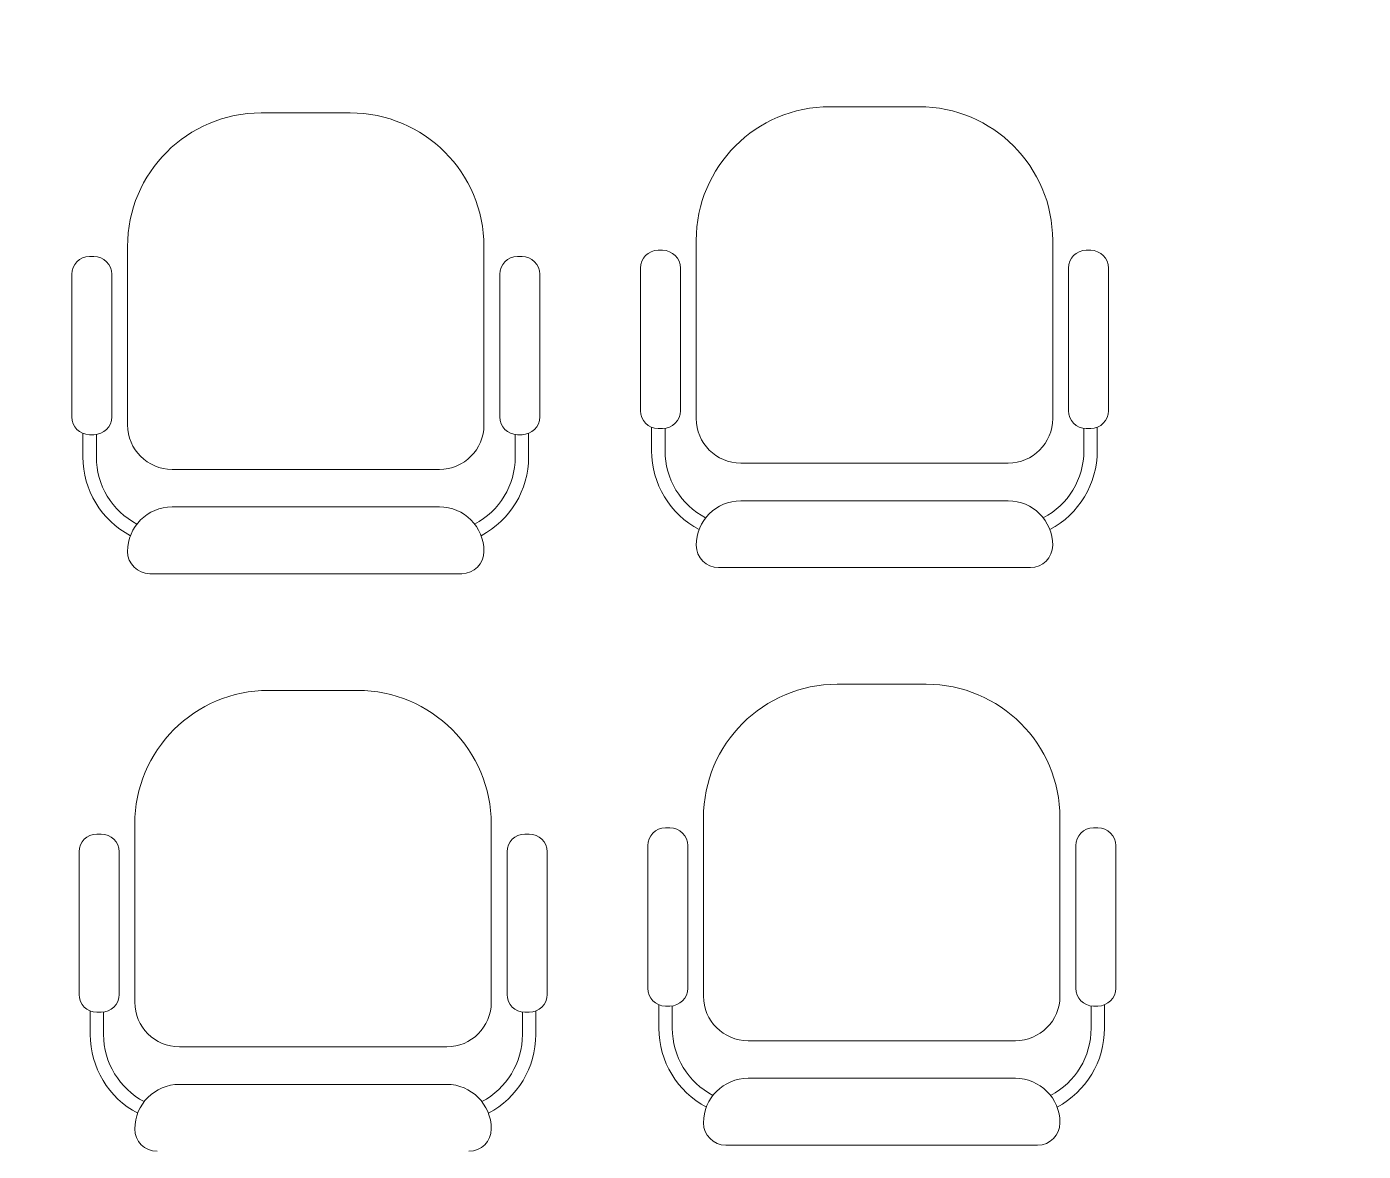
# Model space of a CAD drawing. Header units: millimetres. Extents: x -1911 to 4021, y -174 to 2851.
# Drawn here: x 2587.8 to 2749.8, y 1488.8 to 1625.1 of the extents above; entities that cross this region are included whole.
import ezdxf

# ---------------------------------------------------------------- set-up
doc = ezdxf.new("R2010")
doc.units = ezdxf.units.MM
doc.layers.add('ARREDI attrezzature - furniture', color=175, linetype='Continuous', lineweight=9)

msp = doc.modelspace()

# ---------------------------------------------------------------- linework, layer by layer
at = {"color": 2}
for radius in [700.64, 695.64]:
    msp.add_arc((2858.04, 1352.78), radius, 2.45403, 177.54597, dxfattribs=at)
at = {"layer": 'ARREDI attrezzature - furniture'}
for p, q in [((2695.96, 1615.37), (2685.16, 1615.37)), ((2695.96, 1615.37), (2685.16, 1615.37)), ((2695.96, 1615.37), (2685.16, 1615.37)), ((2695.96, 1615.37), (2685.16, 1615.37)), ((2695.96, 1615.37), (2685.16, 1615.37)), ((2695.96, 1615.37), (2685.16, 1615.37)), ((2627.04, 1614.62), (2616.24, 1614.62)), ((2627.04, 1614.62), (2616.24, 1614.62)), ((2627.04, 1614.62), (2616.24, 1614.62)), ((2627.04, 1614.62), (2616.24, 1614.62)), ((2627.04, 1614.62), (2616.24, 1614.62)), ((2627.04, 1614.62), (2616.24, 1614.62)), ((2668.96, 1599.17), (2668.96, 1577.57)), ((2668.96, 1599.17), (2668.96, 1577.57)), ((2668.96, 1599.17), (2668.96, 1577.57)), ((2668.96, 1599.17), (2668.96, 1577.57)), ((2668.96, 1599.17), (2668.96, 1577.57)), ((2668.96, 1599.17), (2668.96, 1577.57)), ((2712.16, 1577.57), (2712.16, 1599.17)), ((2712.16, 1577.57), (2712.16, 1599.17)), ((2712.16, 1577.57), (2712.16, 1599.17)), ((2712.16, 1577.57), (2712.16, 1599.17)), ((2712.16, 1577.57), (2712.16, 1599.17)), ((2712.16, 1577.57), (2712.16, 1599.17)), ((2595.97, 1597.22), (2595.43, 1597.22)), ((2595.97, 1597.22), (2595.43, 1597.22)), ((2595.97, 1597.22), (2595.43, 1597.22)), ((2595.97, 1597.22), (2595.43, 1597.22)), ((2595.97, 1597.22), (2595.43, 1597.22)), ((2595.97, 1597.22), (2595.43, 1597.22)), ((2600.04, 1598.42), (2600.04, 1576.82)), ((2600.04, 1598.42), (2600.04, 1576.82)), ((2600.04, 1598.42), (2600.04, 1576.82)), ((2600.04, 1598.42), (2600.04, 1576.82)), ((2600.04, 1598.42), (2600.04, 1576.82)), ((2600.04, 1598.42), (2600.04, 1576.82)), ((2643.24, 1576.82), (2643.24, 1598.42)), ((2643.24, 1576.82), (2643.24, 1598.42)), ((2643.24, 1576.82), (2643.24, 1598.42)), ((2643.24, 1576.82), (2643.24, 1598.42)), ((2643.24, 1576.82), (2643.24, 1598.42)), ((2643.24, 1576.82), (2643.24, 1598.42)), ((2647.31, 1597.22), (2647.85, 1597.22)), ((2647.31, 1597.22), (2647.85, 1597.22)), ((2647.31, 1597.22), (2647.85, 1597.22)), ((2647.31, 1597.22), (2647.85, 1597.22)), ((2647.31, 1597.22), (2647.85, 1597.22)), ((2647.31, 1597.22), (2647.85, 1597.22)), ((2664.89, 1597.97), (2664.35, 1597.97)), ((2664.89, 1597.97), (2664.35, 1597.97)), ((2664.89, 1597.97), (2664.35, 1597.97)), ((2664.89, 1597.97), (2664.35, 1597.97)), ((2664.89, 1597.97), (2664.35, 1597.97)), ((2664.89, 1597.97), (2664.35, 1597.97)), ((2716.23, 1597.97), (2716.77, 1597.97)), ((2716.23, 1597.97), (2716.77, 1597.97)), ((2716.23, 1597.97), (2716.77, 1597.97)), ((2716.23, 1597.97), (2716.77, 1597.97)), ((2716.23, 1597.97), (2716.77, 1597.97)), ((2716.23, 1597.97), (2716.77, 1597.97)), ((2662.19, 1595.81), (2662.19, 1578.53)), ((2662.19, 1595.81), (2662.19, 1578.53)), ((2662.19, 1595.81), (2662.19, 1578.53)), ((2662.19, 1595.81), (2662.19, 1578.53)), ((2662.19, 1595.81), (2662.19, 1578.53)), ((2662.19, 1595.81), (2662.19, 1578.53)), ((2667.05, 1578.53), (2667.05, 1595.81)), ((2667.05, 1578.53), (2667.05, 1595.81)), ((2667.05, 1578.53), (2667.05, 1595.81)), ((2667.05, 1578.53), (2667.05, 1595.81)), ((2667.05, 1578.53), (2667.05, 1595.81)), ((2667.05, 1578.53), (2667.05, 1595.81)), ((2714.07, 1578.53), (2714.07, 1595.81)), ((2714.07, 1578.53), (2714.07, 1595.81)), ((2714.07, 1578.53), (2714.07, 1595.81)), ((2714.07, 1578.53), (2714.07, 1595.81)), ((2714.07, 1578.53), (2714.07, 1595.81)), ((2714.07, 1578.53), (2714.07, 1595.81)), ((2718.93, 1595.81), (2718.93, 1578.53)), ((2718.93, 1595.81), (2718.93, 1578.53)), ((2718.93, 1595.81), (2718.93, 1578.53)), ((2718.93, 1595.81), (2718.93, 1578.53)), ((2718.93, 1595.81), (2718.93, 1578.53)), ((2718.93, 1595.81), (2718.93, 1578.53)), ((2593.27, 1595.06), (2593.27, 1577.78)), ((2593.27, 1595.06), (2593.27, 1577.78)), ((2593.27, 1595.06), (2593.27, 1577.78)), ((2593.27, 1595.06), (2593.27, 1577.78)), ((2593.27, 1595.06), (2593.27, 1577.78)), ((2593.27, 1595.06), (2593.27, 1577.78)), ((2598.13, 1577.78), (2598.13, 1595.06)), ((2598.13, 1577.78), (2598.13, 1595.06)), ((2598.13, 1577.78), (2598.13, 1595.06)), ((2598.13, 1577.78), (2598.13, 1595.06)), ((2598.13, 1577.78), (2598.13, 1595.06)), ((2598.13, 1577.78), (2598.13, 1595.06)), ((2645.15, 1577.78), (2645.15, 1595.06)), ((2645.15, 1577.78), (2645.15, 1595.06)), ((2645.15, 1577.78), (2645.15, 1595.06)), ((2645.15, 1577.78), (2645.15, 1595.06)), ((2645.15, 1577.78), (2645.15, 1595.06)), ((2645.15, 1577.78), (2645.15, 1595.06)), ((2650.01, 1595.06), (2650.01, 1577.78)), ((2650.01, 1595.06), (2650.01, 1577.78)), ((2650.01, 1595.06), (2650.01, 1577.78)), ((2650.01, 1595.06), (2650.01, 1577.78)), ((2650.01, 1595.06), (2650.01, 1577.78)), ((2650.01, 1595.06), (2650.01, 1577.78)), ((2663.56, 1573.67), (2663.56, 1576.52)), ((2663.56, 1573.67), (2663.56, 1576.52)), ((2663.56, 1573.67), (2663.56, 1576.52)), ((2663.56, 1573.67), (2663.56, 1576.52)), ((2663.56, 1573.67), (2663.56, 1576.52)), ((2663.56, 1573.67), (2663.56, 1576.52)), ((2664.35, 1576.37), (2664.89, 1576.37)), ((2664.35, 1576.37), (2664.89, 1576.37)), ((2664.35, 1576.37), (2664.89, 1576.37)), ((2664.35, 1576.37), (2664.89, 1576.37)), ((2664.35, 1576.37), (2664.89, 1576.37)), ((2664.35, 1576.37), (2664.89, 1576.37)), ((2665.18, 1573.67), (2665.18, 1576.38)), ((2665.18, 1573.67), (2665.18, 1576.38)), ((2665.18, 1573.67), (2665.18, 1576.38)), ((2665.18, 1573.67), (2665.18, 1576.38)), ((2665.18, 1573.67), (2665.18, 1576.38)), ((2665.18, 1573.67), (2665.18, 1576.38)), ((2715.94, 1573.67), (2715.94, 1576.38)), ((2715.94, 1573.67), (2715.94, 1576.38)), ((2715.94, 1573.67), (2715.94, 1576.38)), ((2715.94, 1573.67), (2715.94, 1576.38)), ((2715.94, 1573.67), (2715.94, 1576.38)), ((2715.94, 1573.67), (2715.94, 1576.38)), ((2716.77, 1576.37), (2716.23, 1576.37)), ((2716.77, 1576.37), (2716.23, 1576.37)), ((2716.77, 1576.37), (2716.23, 1576.37)), ((2716.77, 1576.37), (2716.23, 1576.37)), ((2716.77, 1576.37), (2716.23, 1576.37)), ((2716.77, 1576.37), (2716.23, 1576.37)), ((2717.56, 1573.67), (2717.56, 1576.52)), ((2717.56, 1573.67), (2717.56, 1576.52)), ((2717.56, 1573.67), (2717.56, 1576.52)), ((2717.56, 1573.67), (2717.56, 1576.52)), ((2717.56, 1573.67), (2717.56, 1576.52)), ((2717.56, 1573.67), (2717.56, 1576.52)), ((2594.64, 1572.92), (2594.64, 1575.77)), ((2594.64, 1572.92), (2594.64, 1575.77)), ((2594.64, 1572.92), (2594.64, 1575.77)), ((2594.64, 1572.92), (2594.64, 1575.77)), ((2594.64, 1572.92), (2594.64, 1575.77)), ((2594.64, 1572.92), (2594.64, 1575.77)), ((2595.43, 1575.62), (2595.97, 1575.62)), ((2595.43, 1575.62), (2595.97, 1575.62)), ((2595.43, 1575.62), (2595.97, 1575.62)), ((2595.43, 1575.62), (2595.97, 1575.62)), ((2595.43, 1575.62), (2595.97, 1575.62)), ((2595.43, 1575.62), (2595.97, 1575.62)), ((2596.26, 1572.92), (2596.26, 1575.64)), ((2596.26, 1572.92), (2596.26, 1575.64)), ((2596.26, 1572.92), (2596.26, 1575.64)), ((2596.26, 1572.92), (2596.26, 1575.64)), ((2596.26, 1572.92), (2596.26, 1575.64)), ((2596.26, 1572.92), (2596.26, 1575.64)), ((2647.02, 1572.92), (2647.02, 1575.64)), ((2647.02, 1572.92), (2647.02, 1575.64)), ((2647.02, 1572.92), (2647.02, 1575.64)), ((2647.02, 1572.92), (2647.02, 1575.64)), ((2647.02, 1572.92), (2647.02, 1575.64)), ((2647.02, 1572.92), (2647.02, 1575.64)), ((2647.85, 1575.62), (2647.31, 1575.62)), ((2647.85, 1575.62), (2647.31, 1575.62)), ((2647.85, 1575.62), (2647.31, 1575.62)), ((2647.85, 1575.62), (2647.31, 1575.62)), ((2647.85, 1575.62), (2647.31, 1575.62)), ((2647.85, 1575.62), (2647.31, 1575.62)), ((2648.64, 1572.92), (2648.64, 1575.77)), ((2648.64, 1572.92), (2648.64, 1575.77)), ((2648.64, 1572.92), (2648.64, 1575.77)), ((2648.64, 1572.92), (2648.64, 1575.77)), ((2648.64, 1572.92), (2648.64, 1575.77)), ((2648.64, 1572.92), (2648.64, 1575.77)), ((2605.44, 1571.42), (2637.84, 1571.42)), ((2605.44, 1571.42), (2637.84, 1571.42)), ((2605.44, 1571.42), (2637.84, 1571.42)), ((2605.44, 1571.42), (2637.84, 1571.42)), ((2605.44, 1571.42), (2637.84, 1571.42)), ((2605.44, 1571.42), (2637.84, 1571.42)), ((2674.36, 1572.17), (2706.76, 1572.17)), ((2674.36, 1572.17), (2706.76, 1572.17)), ((2674.36, 1572.17), (2706.76, 1572.17)), ((2674.36, 1572.17), (2706.76, 1572.17)), ((2674.36, 1572.17), (2706.76, 1572.17)), ((2674.36, 1572.17), (2706.76, 1572.17)), ((2637.84, 1566.87), (2605.44, 1566.87)), ((2637.84, 1566.87), (2605.44, 1566.87)), ((2637.84, 1566.87), (2605.44, 1566.87)), ((2637.84, 1566.87), (2605.44, 1566.87)), ((2637.84, 1566.87), (2605.44, 1566.87)), ((2637.84, 1566.87), (2605.44, 1566.87)), ((2706.76, 1567.61), (2674.36, 1567.61)), ((2706.76, 1567.61), (2674.36, 1567.61)), ((2706.76, 1567.61), (2674.36, 1567.61)), ((2706.76, 1567.61), (2674.36, 1567.61)), ((2706.76, 1567.61), (2674.36, 1567.61)), ((2706.76, 1567.61), (2674.36, 1567.61)), ((2600.04, 1561.47), (2600.04, 1561.47)), ((2600.04, 1561.47), (2600.04, 1561.47)), ((2600.04, 1561.47), (2600.04, 1561.47)), ((2643.24, 1561.47), (2643.24, 1561.47)), ((2643.24, 1561.47), (2643.24, 1561.47)), ((2643.24, 1561.47), (2643.24, 1561.47)), ((2668.96, 1562.21), (2668.96, 1562.21)), ((2668.96, 1562.21), (2668.96, 1562.21)), ((2668.96, 1562.21), (2668.96, 1562.21)), ((2668.96, 1562.21), (2668.96, 1562.21)), ((2668.96, 1562.21), (2668.96, 1562.21)), ((2668.96, 1562.21), (2668.96, 1562.21)), ((2712.16, 1562.21), (2712.16, 1562.21)), ((2712.16, 1562.21), (2712.16, 1562.21)), ((2712.16, 1562.21), (2712.16, 1562.21)), ((2712.16, 1562.21), (2712.16, 1562.21)), ((2712.16, 1562.21), (2712.16, 1562.21)), ((2712.16, 1562.21), (2712.16, 1562.21)), ((2602.74, 1558.77), (2640.54, 1558.77)), ((2602.74, 1558.77), (2640.54, 1558.77)), ((2602.74, 1558.77), (2640.54, 1558.77)), ((2602.74, 1558.77), (2640.54, 1558.77)), ((2671.66, 1559.51), (2709.46, 1559.51)), ((2671.66, 1559.51), (2709.46, 1559.51)), ((2671.66, 1559.51), (2709.46, 1559.51)), ((2671.66, 1559.51), (2709.46, 1559.51)), ((2696.84, 1545.37), (2686.04, 1545.37)), ((2696.84, 1545.37), (2686.04, 1545.37)), ((2696.84, 1545.37), (2686.04, 1545.37)), ((2696.84, 1545.37), (2686.04, 1545.37)), ((2696.84, 1545.37), (2686.04, 1545.37)), ((2696.84, 1545.37), (2686.04, 1545.37)), ((2627.92, 1544.62), (2617.12, 1544.62)), ((2627.92, 1544.62), (2617.12, 1544.62)), ((2627.92, 1544.62), (2617.12, 1544.62)), ((2627.92, 1544.62), (2617.12, 1544.62)), ((2627.92, 1544.62), (2617.12, 1544.62)), ((2627.92, 1544.62), (2617.12, 1544.62)), ((2669.84, 1529.17), (2669.84, 1507.57)), ((2669.84, 1529.17), (2669.84, 1507.57)), ((2669.84, 1529.17), (2669.84, 1507.57)), ((2669.84, 1529.17), (2669.84, 1507.57)), ((2669.84, 1529.17), (2669.84, 1507.57)), ((2669.84, 1529.17), (2669.84, 1507.57)), ((2713.04, 1507.57), (2713.04, 1529.17)), ((2713.04, 1507.57), (2713.04, 1529.17)), ((2713.04, 1507.57), (2713.04, 1529.17)), ((2713.04, 1507.57), (2713.04, 1529.17)), ((2713.04, 1507.57), (2713.04, 1529.17)), ((2713.04, 1507.57), (2713.04, 1529.17)), ((2600.92, 1528.42), (2600.92, 1506.82)), ((2600.92, 1528.42), (2600.92, 1506.82)), ((2600.92, 1528.42), (2600.92, 1506.82)), ((2600.92, 1528.42), (2600.92, 1506.82)), ((2600.92, 1528.42), (2600.92, 1506.82)), ((2600.92, 1528.42), (2600.92, 1506.82)), ((2644.12, 1506.82), (2644.12, 1528.42)), ((2644.12, 1506.82), (2644.12, 1528.42)), ((2644.12, 1506.82), (2644.12, 1528.42)), ((2644.12, 1506.82), (2644.12, 1528.42)), ((2644.12, 1506.82), (2644.12, 1528.42)), ((2644.12, 1506.82), (2644.12, 1528.42)), ((2665.78, 1527.97), (2665.24, 1527.97)), ((2665.78, 1527.97), (2665.24, 1527.97)), ((2665.78, 1527.97), (2665.24, 1527.97)), ((2665.78, 1527.97), (2665.24, 1527.97)), ((2665.78, 1527.97), (2665.24, 1527.97)), ((2665.78, 1527.97), (2665.24, 1527.97)), ((2717.11, 1527.97), (2717.65, 1527.97)), ((2717.11, 1527.97), (2717.65, 1527.97)), ((2717.11, 1527.97), (2717.65, 1527.97)), ((2717.11, 1527.97), (2717.65, 1527.97)), ((2717.11, 1527.97), (2717.65, 1527.97)), ((2717.11, 1527.97), (2717.65, 1527.97)), ((2596.86, 1527.22), (2596.32, 1527.22)), ((2596.86, 1527.22), (2596.32, 1527.22)), ((2596.86, 1527.22), (2596.32, 1527.22)), ((2596.86, 1527.22), (2596.32, 1527.22)), ((2596.86, 1527.22), (2596.32, 1527.22)), ((2596.86, 1527.22), (2596.32, 1527.22)), ((2648.19, 1527.22), (2648.73, 1527.22)), ((2648.19, 1527.22), (2648.73, 1527.22)), ((2648.19, 1527.22), (2648.73, 1527.22)), ((2648.19, 1527.22), (2648.73, 1527.22)), ((2648.19, 1527.22), (2648.73, 1527.22)), ((2648.19, 1527.22), (2648.73, 1527.22)), ((2594.16, 1525.06), (2594.16, 1507.78)), ((2594.16, 1525.06), (2594.16, 1507.78)), ((2594.16, 1525.06), (2594.16, 1507.78)), ((2594.16, 1525.06), (2594.16, 1507.78)), ((2594.16, 1525.06), (2594.16, 1507.78)), ((2594.16, 1525.06), (2594.16, 1507.78)), ((2599.02, 1507.78), (2599.02, 1525.06)), ((2599.02, 1507.78), (2599.02, 1525.06)), ((2599.02, 1507.78), (2599.02, 1525.06)), ((2599.02, 1507.78), (2599.02, 1525.06)), ((2599.02, 1507.78), (2599.02, 1525.06)), ((2599.02, 1507.78), (2599.02, 1525.06)), ((2646.03, 1507.78), (2646.03, 1525.06)), ((2646.03, 1507.78), (2646.03, 1525.06)), ((2646.03, 1507.78), (2646.03, 1525.06)), ((2646.03, 1507.78), (2646.03, 1525.06)), ((2646.03, 1507.78), (2646.03, 1525.06)), ((2646.03, 1507.78), (2646.03, 1525.06)), ((2650.89, 1525.06), (2650.89, 1507.78)), ((2650.89, 1525.06), (2650.89, 1507.78)), ((2650.89, 1525.06), (2650.89, 1507.78)), ((2650.89, 1525.06), (2650.89, 1507.78)), ((2650.89, 1525.06), (2650.89, 1507.78)), ((2650.89, 1525.06), (2650.89, 1507.78)), ((2663.08, 1525.81), (2663.08, 1508.53)), ((2663.08, 1525.81), (2663.08, 1508.53)), ((2663.08, 1525.81), (2663.08, 1508.53)), ((2663.08, 1525.81), (2663.08, 1508.53)), ((2663.08, 1525.81), (2663.08, 1508.53)), ((2663.08, 1525.81), (2663.08, 1508.53)), ((2667.94, 1508.53), (2667.94, 1525.81)), ((2667.94, 1508.53), (2667.94, 1525.81)), ((2667.94, 1508.53), (2667.94, 1525.81)), ((2667.94, 1508.53), (2667.94, 1525.81)), ((2667.94, 1508.53), (2667.94, 1525.81)), ((2667.94, 1508.53), (2667.94, 1525.81)), ((2714.95, 1508.53), (2714.95, 1525.81)), ((2714.95, 1508.53), (2714.95, 1525.81)), ((2714.95, 1508.53), (2714.95, 1525.81)), ((2714.95, 1508.53), (2714.95, 1525.81)), ((2714.95, 1508.53), (2714.95, 1525.81)), ((2714.95, 1508.53), (2714.95, 1525.81)), ((2719.81, 1525.81), (2719.81, 1508.53)), ((2719.81, 1525.81), (2719.81, 1508.53)), ((2719.81, 1525.81), (2719.81, 1508.53)), ((2719.81, 1525.81), (2719.81, 1508.53)), ((2719.81, 1525.81), (2719.81, 1508.53)), ((2719.81, 1525.81), (2719.81, 1508.53)), ((2664.44, 1503.67), (2664.44, 1506.52)), ((2664.44, 1503.67), (2664.44, 1506.52)), ((2664.44, 1503.67), (2664.44, 1506.52)), ((2664.44, 1503.67), (2664.44, 1506.52)), ((2664.44, 1503.67), (2664.44, 1506.52)), ((2664.44, 1503.67), (2664.44, 1506.52)), ((2666.06, 1503.67), (2666.06, 1506.39)), ((2666.06, 1503.67), (2666.06, 1506.39)), ((2666.06, 1503.67), (2666.06, 1506.39)), ((2666.06, 1503.67), (2666.06, 1506.39)), ((2666.06, 1503.67), (2666.06, 1506.39)), ((2666.06, 1503.67), (2666.06, 1506.39)), ((2716.82, 1503.67), (2716.82, 1506.39)), ((2716.82, 1503.67), (2716.82, 1506.39)), ((2716.82, 1503.67), (2716.82, 1506.39)), ((2716.82, 1503.67), (2716.82, 1506.39)), ((2716.82, 1503.67), (2716.82, 1506.39)), ((2716.82, 1503.67), (2716.82, 1506.39)), ((2718.44, 1503.67), (2718.44, 1506.52)), ((2718.44, 1503.67), (2718.44, 1506.52)), ((2718.44, 1503.67), (2718.44, 1506.52)), ((2718.44, 1503.67), (2718.44, 1506.52)), ((2718.44, 1503.67), (2718.44, 1506.52)), ((2718.44, 1503.67), (2718.44, 1506.52)), ((2595.52, 1502.92), (2595.52, 1505.77)), ((2595.52, 1502.92), (2595.52, 1505.77)), ((2595.52, 1502.92), (2595.52, 1505.77)), ((2595.52, 1502.92), (2595.52, 1505.77)), ((2595.52, 1502.92), (2595.52, 1505.77)), ((2595.52, 1502.92), (2595.52, 1505.77)), ((2596.32, 1505.62), (2596.86, 1505.62)), ((2596.32, 1505.62), (2596.86, 1505.62)), ((2596.32, 1505.62), (2596.86, 1505.62)), ((2596.32, 1505.62), (2596.86, 1505.62)), ((2596.32, 1505.62), (2596.86, 1505.62)), ((2596.32, 1505.62), (2596.86, 1505.62)), ((2597.14, 1502.92), (2597.14, 1505.64)), ((2597.14, 1502.92), (2597.14, 1505.64)), ((2597.14, 1502.92), (2597.14, 1505.64)), ((2597.14, 1502.92), (2597.14, 1505.64)), ((2597.14, 1502.92), (2597.14, 1505.64)), ((2597.14, 1502.92), (2597.14, 1505.64)), ((2647.9, 1502.92), (2647.9, 1505.64)), ((2647.9, 1502.92), (2647.9, 1505.64)), ((2647.9, 1502.92), (2647.9, 1505.64)), ((2647.9, 1502.92), (2647.9, 1505.64)), ((2647.9, 1502.92), (2647.9, 1505.64)), ((2647.9, 1502.92), (2647.9, 1505.64)), ((2648.73, 1505.62), (2648.19, 1505.62)), ((2648.73, 1505.62), (2648.19, 1505.62)), ((2648.73, 1505.62), (2648.19, 1505.62)), ((2648.73, 1505.62), (2648.19, 1505.62)), ((2648.73, 1505.62), (2648.19, 1505.62)), ((2648.73, 1505.62), (2648.19, 1505.62)), ((2649.52, 1502.92), (2649.52, 1505.77)), ((2649.52, 1502.92), (2649.52, 1505.77)), ((2649.52, 1502.92), (2649.52, 1505.77)), ((2649.52, 1502.92), (2649.52, 1505.77)), ((2649.52, 1502.92), (2649.52, 1505.77)), ((2649.52, 1502.92), (2649.52, 1505.77)), ((2665.24, 1506.37), (2665.78, 1506.37)), ((2665.24, 1506.37), (2665.78, 1506.37)), ((2665.24, 1506.37), (2665.78, 1506.37)), ((2665.24, 1506.37), (2665.78, 1506.37)), ((2665.24, 1506.37), (2665.78, 1506.37)), ((2665.24, 1506.37), (2665.78, 1506.37)), ((2717.65, 1506.37), (2717.11, 1506.37)), ((2717.65, 1506.37), (2717.11, 1506.37)), ((2717.65, 1506.37), (2717.11, 1506.37)), ((2717.65, 1506.37), (2717.11, 1506.37)), ((2717.65, 1506.37), (2717.11, 1506.37)), ((2717.65, 1506.37), (2717.11, 1506.37)), ((2675.24, 1502.17), (2707.64, 1502.17)), ((2675.24, 1502.17), (2707.64, 1502.17)), ((2675.24, 1502.17), (2707.64, 1502.17)), ((2675.24, 1502.17), (2707.64, 1502.17)), ((2675.24, 1502.17), (2707.64, 1502.17)), ((2675.24, 1502.17), (2707.64, 1502.17)), ((2606.32, 1501.42), (2638.72, 1501.42)), ((2606.32, 1501.42), (2638.72, 1501.42)), ((2606.32, 1501.42), (2638.72, 1501.42)), ((2606.32, 1501.42), (2638.72, 1501.42)), ((2606.32, 1501.42), (2638.72, 1501.42)), ((2606.32, 1501.42), (2638.72, 1501.42)), ((2638.72, 1496.87), (2606.32, 1496.87)), ((2638.72, 1496.87), (2606.32, 1496.87)), ((2638.72, 1496.87), (2606.32, 1496.87)), ((2638.72, 1496.87), (2606.32, 1496.87)), ((2638.72, 1496.87), (2606.32, 1496.87)), ((2638.72, 1496.87), (2606.32, 1496.87)), ((2707.64, 1497.61), (2675.24, 1497.61)), ((2707.64, 1497.61), (2675.24, 1497.61)), ((2707.64, 1497.61), (2675.24, 1497.61)), ((2707.64, 1497.61), (2675.24, 1497.61)), ((2707.64, 1497.61), (2675.24, 1497.61)), ((2707.64, 1497.61), (2675.24, 1497.61)), ((2669.84, 1492.21), (2669.84, 1492.21)), ((2669.84, 1492.21), (2669.84, 1492.21)), ((2669.84, 1492.21), (2669.84, 1492.21)), ((2669.84, 1492.21), (2669.84, 1492.21)), ((2669.84, 1492.21), (2669.84, 1492.21)), ((2669.84, 1492.21), (2669.84, 1492.21)), ((2713.04, 1492.21), (2713.04, 1492.21)), ((2713.04, 1492.21), (2713.04, 1492.21)), ((2713.04, 1492.21), (2713.04, 1492.21)), ((2713.04, 1492.21), (2713.04, 1492.21)), ((2713.04, 1492.21), (2713.04, 1492.21)), ((2713.04, 1492.21), (2713.04, 1492.21)), ((2600.92, 1491.47), (2600.92, 1491.47)), ((2600.92, 1491.47), (2600.92, 1491.47)), ((2600.92, 1491.47), (2600.92, 1491.47)), ((2644.12, 1491.47), (2644.12, 1491.47)), ((2644.12, 1491.47), (2644.12, 1491.47)), ((2644.12, 1491.47), (2644.12, 1491.47)), ((2672.54, 1489.51), (2710.34, 1489.51)), ((2672.54, 1489.51), (2710.34, 1489.51)), ((2672.54, 1489.51), (2710.34, 1489.51)), ((2672.54, 1489.51), (2710.34, 1489.51))]:
    msp.add_line(p, q, dxfattribs=at)
for centre, radius, start, end in [((2685.16, 1599.17), 16.2, 90, 180), ((2685.16, 1599.17), 16.2, 90, 180), ((2685.16, 1599.17), 16.2, 90, 180), ((2685.16, 1599.17), 16.2, 90, 180), ((2685.16, 1599.17), 16.2, 90, 180), ((2685.16, 1599.17), 16.2, 90, 180), ((2695.96, 1599.17), 16.2, 0, 90), ((2695.96, 1599.17), 16.2, 0, 90), ((2695.96, 1599.17), 16.2, 0, 90), ((2695.96, 1599.17), 16.2, 0, 90), ((2695.96, 1599.17), 16.2, 0, 90), ((2695.96, 1599.17), 16.2, 0, 90), ((2616.24, 1598.42), 16.2, 90, 180), ((2616.24, 1598.42), 16.2, 90, 180), ((2616.24, 1598.42), 16.2, 90, 180), ((2616.24, 1598.42), 16.2, 90, 180), ((2616.24, 1598.42), 16.2, 90, 180), ((2616.24, 1598.42), 16.2, 90, 180), ((2627.04, 1598.42), 16.2, 0, 90), ((2627.04, 1598.42), 16.2, 0, 90), ((2627.04, 1598.42), 16.2, 0, 90), ((2627.04, 1598.42), 16.2, 0, 90), ((2627.04, 1598.42), 16.2, 0, 90), ((2627.04, 1598.42), 16.2, 0, 90), ((2595.43, 1595.06), 2.16, 90, 180), ((2595.43, 1595.06), 2.16, 90, 180), ((2595.43, 1595.06), 2.16, 90, 180), ((2595.43, 1595.06), 2.16, 90, 180), ((2595.43, 1595.06), 2.16, 90, 180), ((2595.43, 1595.06), 2.16, 90, 180), ((2595.97, 1595.06), 2.16, 0, 90), ((2595.97, 1595.06), 2.16, 0, 90), ((2595.97, 1595.06), 2.16, 0, 90), ((2595.97, 1595.06), 2.16, 0, 90), ((2595.97, 1595.06), 2.16, 0, 90), ((2595.97, 1595.06), 2.16, 0, 90), ((2647.31, 1595.06), 2.16, 90, 180), ((2647.31, 1595.06), 2.16, 90, 180), ((2647.31, 1595.06), 2.16, 90, 180), ((2647.31, 1595.06), 2.16, 90, 180), ((2647.31, 1595.06), 2.16, 90, 180), ((2647.31, 1595.06), 2.16, 90, 180), ((2647.85, 1595.06), 2.16, 0, 90), ((2647.85, 1595.06), 2.16, 0, 90), ((2647.85, 1595.06), 2.16, 0, 90), ((2647.85, 1595.06), 2.16, 0, 90), ((2647.85, 1595.06), 2.16, 0, 90), ((2647.85, 1595.06), 2.16, 0, 90), ((2664.35, 1595.81), 2.16, 90, 180), ((2664.35, 1595.81), 2.16, 90, 180), ((2664.35, 1595.81), 2.16, 90, 180), ((2664.35, 1595.81), 2.16, 90, 180), ((2664.35, 1595.81), 2.16, 90, 180), ((2664.35, 1595.81), 2.16, 90, 180), ((2664.89, 1595.81), 2.16, 0, 90), ((2664.89, 1595.81), 2.16, 0, 90), ((2664.89, 1595.81), 2.16, 0, 90), ((2664.89, 1595.81), 2.16, 0, 90), ((2664.89, 1595.81), 2.16, 0, 90), ((2664.89, 1595.81), 2.16, 0, 90), ((2716.23, 1595.81), 2.16, 90, 180), ((2716.23, 1595.81), 2.16, 90, 180), ((2716.23, 1595.81), 2.16, 90, 180), ((2716.23, 1595.81), 2.16, 90, 180), ((2716.23, 1595.81), 2.16, 90, 180), ((2716.23, 1595.81), 2.16, 90, 180), ((2716.77, 1595.81), 2.16, 0, 90), ((2716.77, 1595.81), 2.16, 0, 90), ((2716.77, 1595.81), 2.16, 0, 90), ((2716.77, 1595.81), 2.16, 0, 90), ((2716.77, 1595.81), 2.16, 0, 90), ((2716.77, 1595.81), 2.16, 0, 90), ((2595.43, 1577.78), 2.16, 180, 270), ((2595.43, 1577.78), 2.16, 180, 270), ((2595.43, 1577.78), 2.16, 180, 270), ((2595.43, 1577.78), 2.16, 180, 270), ((2595.43, 1577.78), 2.16, 180, 270), ((2595.43, 1577.78), 2.16, 180, 270), ((2595.97, 1577.78), 2.16, 270, 0), ((2595.97, 1577.78), 2.16, 270, 0), ((2595.97, 1577.78), 2.16, 270, 0), ((2595.97, 1577.78), 2.16, 270, 0), ((2595.97, 1577.78), 2.16, 270, 0), ((2595.97, 1577.78), 2.16, 270, 0), ((2647.31, 1577.78), 2.16, 180, 270), ((2647.31, 1577.78), 2.16, 180, 270), ((2647.31, 1577.78), 2.16, 180, 270), ((2647.31, 1577.78), 2.16, 180, 270), ((2647.31, 1577.78), 2.16, 180, 270), ((2647.31, 1577.78), 2.16, 180, 270), ((2647.85, 1577.78), 2.16, 270, 0), ((2647.85, 1577.78), 2.16, 270, 0), ((2647.85, 1577.78), 2.16, 270, 0), ((2647.85, 1577.78), 2.16, 270, 0), ((2647.85, 1577.78), 2.16, 270, 0), ((2647.85, 1577.78), 2.16, 270, 0), ((2664.35, 1578.53), 2.16, 180, 270), ((2664.35, 1578.53), 2.16, 180, 270), ((2664.35, 1578.53), 2.16, 180, 270), ((2664.35, 1578.53), 2.16, 180, 270), ((2664.35, 1578.53), 2.16, 180, 270), ((2664.35, 1578.53), 2.16, 180, 270), ((2664.89, 1578.53), 2.16, 270, 0), ((2664.89, 1578.53), 2.16, 270, 0), ((2664.89, 1578.53), 2.16, 270, 0), ((2664.89, 1578.53), 2.16, 270, 0), ((2664.89, 1578.53), 2.16, 270, 0), ((2664.89, 1578.53), 2.16, 270, 0), ((2716.23, 1578.53), 2.16, 180, 270), ((2716.23, 1578.53), 2.16, 180, 270), ((2716.23, 1578.53), 2.16, 180, 270), ((2716.23, 1578.53), 2.16, 180, 270), ((2716.23, 1578.53), 2.16, 180, 270), ((2716.23, 1578.53), 2.16, 180, 270), ((2716.77, 1578.53), 2.16, 270, 0), ((2716.77, 1578.53), 2.16, 270, 0), ((2716.77, 1578.53), 2.16, 270, 0), ((2716.77, 1578.53), 2.16, 270, 0), ((2716.77, 1578.53), 2.16, 270, 0), ((2716.77, 1578.53), 2.16, 270, 0), ((2605.44, 1576.82), 5.4, 180, 270), ((2605.44, 1576.82), 5.4, 180, 270), ((2605.44, 1576.82), 5.4, 180, 270), ((2605.44, 1576.82), 5.4, 180, 270), ((2605.44, 1576.82), 5.4, 180, 270), ((2605.44, 1576.82), 5.4, 180, 270), ((2637.84, 1576.82), 5.4, 270, 360), ((2637.84, 1576.82), 5.4, 270, 360), ((2637.84, 1576.82), 5.4, 270, 360), ((2637.84, 1576.82), 5.4, 270, 360), ((2637.84, 1576.82), 5.4, 270, 360), ((2637.84, 1576.82), 5.4, 270, 360), ((2674.36, 1577.57), 5.4, 180, 270), ((2674.36, 1577.57), 5.4, 180, 270), ((2674.36, 1577.57), 5.4, 180, 270), ((2674.36, 1577.57), 5.4, 180, 270), ((2674.36, 1577.57), 5.4, 180, 270), ((2674.36, 1577.57), 5.4, 180, 270), ((2706.76, 1577.57), 5.4, 270, 360), ((2706.76, 1577.57), 5.4, 270, 360), ((2706.76, 1577.57), 5.4, 270, 360), ((2706.76, 1577.57), 5.4, 270, 360), ((2706.76, 1577.57), 5.4, 270, 360), ((2706.76, 1577.57), 5.4, 270, 360), ((2605.44, 1572.92), 10.8, 180, 242.1194), ((2605.44, 1572.92), 10.8, 180, 242.1194), ((2605.44, 1572.92), 10.8, 180, 242.1194), ((2605.44, 1572.92), 10.8, 180, 242.1194), ((2605.44, 1572.92), 10.8, 180, 242.1194), ((2605.44, 1572.92), 10.8, 180, 242.1194), ((2605.44, 1572.92), 9.18, 180, 242.3805), ((2605.44, 1572.92), 9.18, 180, 242.3805), ((2605.44, 1572.92), 9.18, 180, 242.3805), ((2605.44, 1572.92), 9.18, 180, 242.3805), ((2605.44, 1572.92), 9.18, 180, 242.3805), ((2605.44, 1572.92), 9.18, 180, 242.3805), ((2637.84, 1572.92), 9.18, 297.6195, 0), ((2637.84, 1572.92), 9.18, 297.6195, 0), ((2637.84, 1572.92), 9.18, 297.6195, 0), ((2637.84, 1572.92), 9.18, 297.6195, 0), ((2637.84, 1572.92), 9.18, 297.6195, 0), ((2637.84, 1572.92), 9.18, 297.6195, 0), ((2637.84, 1572.92), 10.8, 297.8806, 0), ((2637.84, 1572.92), 10.8, 297.8806, 0), ((2637.84, 1572.92), 10.8, 297.8806, 0), ((2637.84, 1572.92), 10.8, 297.8806, 0), ((2637.84, 1572.92), 10.8, 297.8806, 0), ((2637.84, 1572.92), 10.8, 297.8806, 0), ((2674.36, 1573.67), 10.8, 180, 242.1194), ((2674.36, 1573.67), 10.8, 180, 242.1194), ((2674.36, 1573.67), 10.8, 180, 242.1194), ((2674.36, 1573.67), 10.8, 180, 242.1194), ((2674.36, 1573.67), 10.8, 180, 242.1194), ((2674.36, 1573.67), 10.8, 180, 242.1194), ((2674.36, 1573.67), 9.18, 180, 242.3805), ((2674.36, 1573.67), 9.18, 180, 242.3805), ((2674.36, 1573.67), 9.18, 180, 242.3805), ((2674.36, 1573.67), 9.18, 180, 242.3805), ((2674.36, 1573.67), 9.18, 180, 242.3805), ((2674.36, 1573.67), 9.18, 180, 242.3805), ((2706.76, 1573.67), 9.18, 297.6195, 0), ((2706.76, 1573.67), 9.18, 297.6195, 0), ((2706.76, 1573.67), 9.18, 297.6195, 0), ((2706.76, 1573.67), 9.18, 297.6195, 0), ((2706.76, 1573.67), 9.18, 297.6195, 0), ((2706.76, 1573.67), 9.18, 297.6195, 0), ((2706.76, 1573.67), 10.8, 297.8806, 0), ((2706.76, 1573.67), 10.8, 297.8806, 0), ((2706.76, 1573.67), 10.8, 297.8806, 0), ((2706.76, 1573.67), 10.8, 297.8806, 0), ((2706.76, 1573.67), 10.8, 297.8806, 0), ((2706.76, 1573.67), 10.8, 297.8806, 0), ((2605.44, 1561.47), 5.4, 90, 180), ((2605.44, 1561.47), 5.4, 90, 180), ((2605.44, 1561.47), 5.4, 90, 180), ((2605.44, 1561.47), 5.4, 90, 180), ((2605.44, 1561.47), 5.4, 90, 180), ((2605.44, 1561.47), 5.4, 90, 180), ((2637.84, 1561.47), 5.4, 0, 90), ((2637.84, 1561.47), 5.4, 0, 90), ((2637.84, 1561.47), 5.4, 0, 90), ((2637.84, 1561.47), 5.4, 0, 90), ((2637.84, 1561.47), 5.4, 0, 90), ((2637.84, 1561.47), 5.4, 0, 90), ((2674.36, 1562.21), 5.4, 90, 180), ((2674.36, 1562.21), 5.4, 90, 180), ((2674.36, 1562.21), 5.4, 90, 180), ((2674.36, 1562.21), 5.4, 90, 180), ((2674.36, 1562.21), 5.4, 90, 180), ((2674.36, 1562.21), 5.4, 90, 180), ((2706.76, 1562.21), 5.4, 0, 90), ((2706.76, 1562.21), 5.4, 0, 90), ((2706.76, 1562.21), 5.4, 0, 90), ((2706.76, 1562.21), 5.4, 0, 90), ((2706.76, 1562.21), 5.4, 0, 90), ((2706.76, 1562.21), 5.4, 0, 90), ((2602.74, 1561.47), 2.7, 180, 270), ((2602.74, 1561.47), 2.7, 180, 270), ((2602.74, 1561.47), 2.7, 180, 270), ((2602.74, 1561.47), 2.7, 180, 270), ((2640.54, 1561.47), 2.7, 270, 360), ((2640.54, 1561.47), 2.7, 270, 360), ((2640.54, 1561.47), 2.7, 270, 360), ((2640.54, 1561.47), 2.7, 270, 360), ((2671.66, 1562.21), 2.7, 180, 270), ((2671.66, 1562.21), 2.7, 180, 270), ((2671.66, 1562.21), 2.7, 180, 270), ((2671.66, 1562.21), 2.7, 180, 270), ((2671.66, 1562.21), 2.7, 180, 270), ((2671.66, 1562.21), 2.7, 180, 270), ((2709.46, 1562.21), 2.7, 270, 360), ((2709.46, 1562.21), 2.7, 270, 360), ((2709.46, 1562.21), 2.7, 270, 360), ((2709.46, 1562.21), 2.7, 270, 360), ((2709.46, 1562.21), 2.7, 270, 360), ((2709.46, 1562.21), 2.7, 270, 360), ((2686.04, 1529.17), 16.2, 90, 180), ((2686.04, 1529.17), 16.2, 90, 180), ((2686.04, 1529.17), 16.2, 90, 180), ((2686.04, 1529.17), 16.2, 90, 180), ((2686.04, 1529.17), 16.2, 90, 180), ((2686.04, 1529.17), 16.2, 90, 180), ((2696.84, 1529.17), 16.2, 0, 90), ((2696.84, 1529.17), 16.2, 0, 90), ((2696.84, 1529.17), 16.2, 0, 90), ((2696.84, 1529.17), 16.2, 0, 90), ((2696.84, 1529.17), 16.2, 0, 90), ((2696.84, 1529.17), 16.2, 0, 90), ((2617.12, 1528.42), 16.2, 90, 180), ((2617.12, 1528.42), 16.2, 90, 180), ((2617.12, 1528.42), 16.2, 90, 180), ((2617.12, 1528.42), 16.2, 90, 180), ((2617.12, 1528.42), 16.2, 90, 180), ((2617.12, 1528.42), 16.2, 90, 180), ((2627.92, 1528.42), 16.2, 0, 90), ((2627.92, 1528.42), 16.2, 0, 90), ((2627.92, 1528.42), 16.2, 0, 90), ((2627.92, 1528.42), 16.2, 0, 90), ((2627.92, 1528.42), 16.2, 0, 90), ((2627.92, 1528.42), 16.2, 0, 90), ((2665.24, 1525.81), 2.16, 90, 180), ((2665.24, 1525.81), 2.16, 90, 180), ((2665.24, 1525.81), 2.16, 90, 180), ((2665.24, 1525.81), 2.16, 90, 180), ((2665.24, 1525.81), 2.16, 90, 180), ((2665.24, 1525.81), 2.16, 90, 180), ((2665.78, 1525.81), 2.16, 0, 90), ((2665.78, 1525.81), 2.16, 0, 90), ((2665.78, 1525.81), 2.16, 0, 90), ((2665.78, 1525.81), 2.16, 0, 90), ((2665.78, 1525.81), 2.16, 0, 90), ((2665.78, 1525.81), 2.16, 0, 90), ((2717.11, 1525.81), 2.16, 90, 180), ((2717.11, 1525.81), 2.16, 90, 180), ((2717.11, 1525.81), 2.16, 90, 180), ((2717.11, 1525.81), 2.16, 90, 180), ((2717.11, 1525.81), 2.16, 90, 180), ((2717.11, 1525.81), 2.16, 90, 180), ((2717.65, 1525.81), 2.16, 0, 90), ((2717.65, 1525.81), 2.16, 0, 90), ((2717.65, 1525.81), 2.16, 0, 90), ((2717.65, 1525.81), 2.16, 0, 90), ((2717.65, 1525.81), 2.16, 0, 90), ((2717.65, 1525.81), 2.16, 0, 90), ((2596.32, 1525.06), 2.16, 90, 180), ((2596.32, 1525.06), 2.16, 90, 180), ((2596.32, 1525.06), 2.16, 90, 180), ((2596.32, 1525.06), 2.16, 90, 180), ((2596.32, 1525.06), 2.16, 90, 180), ((2596.32, 1525.06), 2.16, 90, 180), ((2596.86, 1525.06), 2.16, 0, 90), ((2596.86, 1525.06), 2.16, 0, 90), ((2596.86, 1525.06), 2.16, 0, 90), ((2596.86, 1525.06), 2.16, 0, 90), ((2596.86, 1525.06), 2.16, 0, 90), ((2596.86, 1525.06), 2.16, 0, 90), ((2648.19, 1525.06), 2.16, 90, 180), ((2648.19, 1525.06), 2.16, 90, 180), ((2648.19, 1525.06), 2.16, 90, 180), ((2648.19, 1525.06), 2.16, 90, 180), ((2648.19, 1525.06), 2.16, 90, 180), ((2648.19, 1525.06), 2.16, 90, 180), ((2648.73, 1525.06), 2.16, 0, 90), ((2648.73, 1525.06), 2.16, 0, 90), ((2648.73, 1525.06), 2.16, 0, 90), ((2648.73, 1525.06), 2.16, 0, 90), ((2648.73, 1525.06), 2.16, 0, 90), ((2648.73, 1525.06), 2.16, 0, 90), ((2665.24, 1508.53), 2.16, 180, 270), ((2665.24, 1508.53), 2.16, 180, 270), ((2665.24, 1508.53), 2.16, 180, 270), ((2665.24, 1508.53), 2.16, 180, 270), ((2665.24, 1508.53), 2.16, 180, 270), ((2665.24, 1508.53), 2.16, 180, 270), ((2665.78, 1508.53), 2.16, 270, 0), ((2665.78, 1508.53), 2.16, 270, 0), ((2665.78, 1508.53), 2.16, 270, 0), ((2665.78, 1508.53), 2.16, 270, 0), ((2665.78, 1508.53), 2.16, 270, 0), ((2665.78, 1508.53), 2.16, 270, 0), ((2717.11, 1508.53), 2.16, 180, 270), ((2717.11, 1508.53), 2.16, 180, 270), ((2717.11, 1508.53), 2.16, 180, 270), ((2717.11, 1508.53), 2.16, 180, 270), ((2717.11, 1508.53), 2.16, 180, 270), ((2717.11, 1508.53), 2.16, 180, 270), ((2717.65, 1508.53), 2.16, 270, 0), ((2717.65, 1508.53), 2.16, 270, 0), ((2717.65, 1508.53), 2.16, 270, 0), ((2717.65, 1508.53), 2.16, 270, 0), ((2717.65, 1508.53), 2.16, 270, 0), ((2717.65, 1508.53), 2.16, 270, 0), ((2596.32, 1507.78), 2.16, 180, 270), ((2596.32, 1507.78), 2.16, 180, 270), ((2596.32, 1507.78), 2.16, 180, 270), ((2596.32, 1507.78), 2.16, 180, 270), ((2596.32, 1507.78), 2.16, 180, 270), ((2596.32, 1507.78), 2.16, 180, 270), ((2596.86, 1507.78), 2.16, 270, 0), ((2596.86, 1507.78), 2.16, 270, 0), ((2596.86, 1507.78), 2.16, 270, 0), ((2596.86, 1507.78), 2.16, 270, 0), ((2596.86, 1507.78), 2.16, 270, 0), ((2596.86, 1507.78), 2.16, 270, 0), ((2606.32, 1506.82), 5.4, 180, 270), ((2606.32, 1506.82), 5.4, 180, 270), ((2606.32, 1506.82), 5.4, 180, 270), ((2606.32, 1506.82), 5.4, 180, 270), ((2606.32, 1506.82), 5.4, 180, 270), ((2606.32, 1506.82), 5.4, 180, 270), ((2638.72, 1506.82), 5.4, 270, 360), ((2638.72, 1506.82), 5.4, 270, 360), ((2638.72, 1506.82), 5.4, 270, 360), ((2638.72, 1506.82), 5.4, 270, 360), ((2638.72, 1506.82), 5.4, 270, 360), ((2638.72, 1506.82), 5.4, 270, 360), ((2648.19, 1507.78), 2.16, 180, 270), ((2648.19, 1507.78), 2.16, 180, 270), ((2648.19, 1507.78), 2.16, 180, 270), ((2648.19, 1507.78), 2.16, 180, 270), ((2648.19, 1507.78), 2.16, 180, 270), ((2648.19, 1507.78), 2.16, 180, 270), ((2648.73, 1507.78), 2.16, 270, 0), ((2648.73, 1507.78), 2.16, 270, 0), ((2648.73, 1507.78), 2.16, 270, 0), ((2648.73, 1507.78), 2.16, 270, 0), ((2648.73, 1507.78), 2.16, 270, 0), ((2648.73, 1507.78), 2.16, 270, 0), ((2675.24, 1507.57), 5.4, 180, 270), ((2675.24, 1507.57), 5.4, 180, 270), ((2675.24, 1507.57), 5.4, 180, 270), ((2675.24, 1507.57), 5.4, 180, 270), ((2675.24, 1507.57), 5.4, 180, 270), ((2675.24, 1507.57), 5.4, 180, 270), ((2707.64, 1507.57), 5.4, 270, 360), ((2707.64, 1507.57), 5.4, 270, 360), ((2707.64, 1507.57), 5.4, 270, 360), ((2707.64, 1507.57), 5.4, 270, 360), ((2707.64, 1507.57), 5.4, 270, 360), ((2707.64, 1507.57), 5.4, 270, 360), ((2675.24, 1503.67), 10.8, 180, 242.1194), ((2675.24, 1503.67), 10.8, 180, 242.1194), ((2675.24, 1503.67), 10.8, 180, 242.1194), ((2675.24, 1503.67), 10.8, 180, 242.1194), ((2675.24, 1503.67), 10.8, 180, 242.1194), ((2675.24, 1503.67), 10.8, 180, 242.1194), ((2675.24, 1503.67), 9.18, 180, 242.3805), ((2675.24, 1503.67), 9.18, 180, 242.3805), ((2675.24, 1503.67), 9.18, 180, 242.3805), ((2675.24, 1503.67), 9.18, 180, 242.3805), ((2675.24, 1503.67), 9.18, 180, 242.3805), ((2675.24, 1503.67), 9.18, 180, 242.3805), ((2707.64, 1503.67), 9.18, 297.6195, 0), ((2707.64, 1503.67), 9.18, 297.6195, 0), ((2707.64, 1503.67), 9.18, 297.6195, 0), ((2707.64, 1503.67), 9.18, 297.6195, 0), ((2707.64, 1503.67), 9.18, 297.6195, 0), ((2707.64, 1503.67), 9.18, 297.6195, 0), ((2707.64, 1503.67), 10.8, 297.8806, 0), ((2707.64, 1503.67), 10.8, 297.8806, 0), ((2707.64, 1503.67), 10.8, 297.8806, 0), ((2707.64, 1503.67), 10.8, 297.8806, 0), ((2707.64, 1503.67), 10.8, 297.8806, 0), ((2707.64, 1503.67), 10.8, 297.8806, 0), ((2606.32, 1502.92), 10.8, 180, 242.1194), ((2606.32, 1502.92), 10.8, 180, 242.1194), ((2606.32, 1502.92), 10.8, 180, 242.1194), ((2606.32, 1502.92), 10.8, 180, 242.1194), ((2606.32, 1502.92), 10.8, 180, 242.1194), ((2606.32, 1502.92), 10.8, 180, 242.1194), ((2606.32, 1502.92), 9.18, 180, 242.3805), ((2606.32, 1502.92), 9.18, 180, 242.3805), ((2606.32, 1502.92), 9.18, 180, 242.3805), ((2606.32, 1502.92), 9.18, 180, 242.3805), ((2606.32, 1502.92), 9.18, 180, 242.3805), ((2606.32, 1502.92), 9.18, 180, 242.3805), ((2638.72, 1502.92), 9.18, 297.6195, 0), ((2638.72, 1502.92), 9.18, 297.6195, 0), ((2638.72, 1502.92), 9.18, 297.6195, 0), ((2638.72, 1502.92), 9.18, 297.6195, 0), ((2638.72, 1502.92), 9.18, 297.6195, 0), ((2638.72, 1502.92), 9.18, 297.6195, 0), ((2638.72, 1502.92), 10.8, 297.8806, 0), ((2638.72, 1502.92), 10.8, 297.8806, 0), ((2638.72, 1502.92), 10.8, 297.8806, 0), ((2638.72, 1502.92), 10.8, 297.8806, 0), ((2638.72, 1502.92), 10.8, 297.8806, 0), ((2638.72, 1502.92), 10.8, 297.8806, 0), ((2606.32, 1491.47), 5.4, 90, 180), ((2606.32, 1491.47), 5.4, 90, 180), ((2606.32, 1491.47), 5.4, 90, 180), ((2606.32, 1491.47), 5.4, 90, 180), ((2606.32, 1491.47), 5.4, 90, 180), ((2606.32, 1491.47), 5.4, 90, 180), ((2638.72, 1491.47), 5.4, 0, 90), ((2638.72, 1491.47), 5.4, 0, 90), ((2638.72, 1491.47), 5.4, 0, 90), ((2638.72, 1491.47), 5.4, 0, 90), ((2638.72, 1491.47), 5.4, 0, 90), ((2638.72, 1491.47), 5.4, 0, 90), ((2675.24, 1492.21), 5.4, 90, 180), ((2675.24, 1492.21), 5.4, 90, 180), ((2675.24, 1492.21), 5.4, 90, 180), ((2675.24, 1492.21), 5.4, 90, 180), ((2675.24, 1492.21), 5.4, 90, 180), ((2675.24, 1492.21), 5.4, 90, 180), ((2707.64, 1492.21), 5.4, 0, 90), ((2707.64, 1492.21), 5.4, 0, 90), ((2707.64, 1492.21), 5.4, 0, 90), ((2707.64, 1492.21), 5.4, 0, 90), ((2707.64, 1492.21), 5.4, 0, 90), ((2707.64, 1492.21), 5.4, 0, 90), ((2672.54, 1492.21), 2.7, 180, 270), ((2672.54, 1492.21), 2.7, 180, 270), ((2672.54, 1492.21), 2.7, 180, 270), ((2672.54, 1492.21), 2.7, 180, 270), ((2672.54, 1492.21), 2.7, 180, 270), ((2672.54, 1492.21), 2.7, 180, 270), ((2710.34, 1492.21), 2.7, 270, 360), ((2710.34, 1492.21), 2.7, 270, 360), ((2710.34, 1492.21), 2.7, 270, 360), ((2710.34, 1492.21), 2.7, 270, 360), ((2710.34, 1492.21), 2.7, 270, 360), ((2710.34, 1492.21), 2.7, 270, 360), ((2603.62, 1491.47), 2.7, 180, 270), ((2603.62, 1491.47), 2.7, 180, 270), ((2603.62, 1491.47), 2.7, 180, 270), ((2603.62, 1491.47), 2.7, 180, 270), ((2641.42, 1491.47), 2.7, 270, 360), ((2641.42, 1491.47), 2.7, 270, 360), ((2641.42, 1491.47), 2.7, 270, 360), ((2641.42, 1491.47), 2.7, 270, 360)]:
    msp.add_arc(centre, radius, start, end, dxfattribs=at)

doc.saveas('drawing.dxf')
